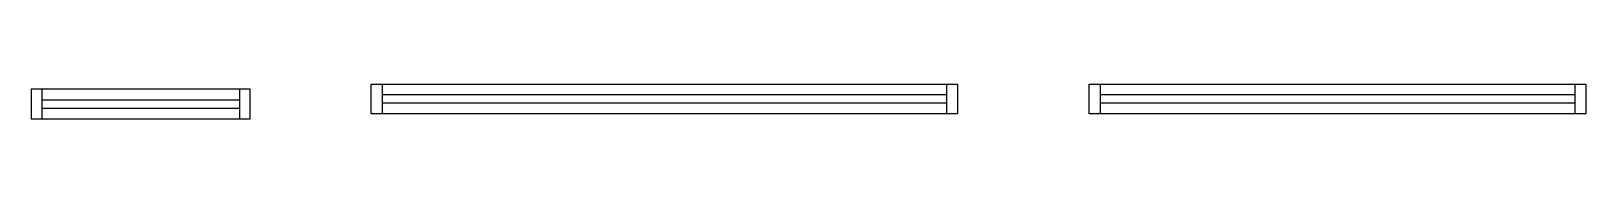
# Model space of a CAD drawing. Header units: metres. Extents: x 1978 to 2978, y 15219 to 15242.
import ezdxf

# ---------------------------------------------------------------- set-up
doc = ezdxf.new("R2010")
doc.units = ezdxf.units.M
doc.layers.add('Painéis', color=7, linetype='Continuous')
doc.layers.add('SARR_2.2x7', color=7, linetype='Continuous')

msp = doc.modelspace()

# ---------------------------------------------------------------- linework, layer by layer
at = {"layer": 'Painéis', "color": 7, "lineweight": 25}
for points in [[(1978.2, 15238.3), (1978.2, 15219.3), (2119.2, 15219.3), (2119.2, 15238.3), (1978.2, 15238.3)], [(2441.1, 15222.7), (2197.1, 15222.7), (2197.1, 15241.7), (2441.1, 15241.7)], [(2441.1, 15241.7), (2574.1, 15241.7), (2574.1, 15222.7), (2441.1, 15222.7)], [(2902.9, 15222.7), (2658.9, 15222.7), (2658.9, 15241.7), (2902.9, 15241.7)], [(2902.9, 15241.7), (2978.4, 15241.7), (2978.4, 15222.7), (2902.9, 15222.7)]]:
    msp.add_lwpolyline(points, dxfattribs=at)
at = {"layer": 'SARR_2.2x7', "color": 7, "lineweight": 25}
for p, q in [((1985.2, 15238.3), (1985.2, 15219.3)), ((2112.2, 15238.3), (2112.2, 15219.3)), ((2204.1, 15241.7), (2204.1, 15222.7)), ((2441.1, 15234.7), (2204.1, 15234.7)), ((2567.1, 15234.7), (2441.1, 15234.7)), ((2567.1, 15241.7), (2567.1, 15222.7)), ((2665.9, 15241.7), (2665.9, 15222.7)), ((2902.9, 15234.7), (2665.9, 15234.7)), ((2971.4, 15234.7), (2902.9, 15234.7)), ((2971.4, 15241.7), (2971.4, 15222.7)), ((2112.2, 15231.3), (1985.2, 15231.3)), ((1985.2, 15226.3), (2112.2, 15226.3)), ((2204.1, 15229.7), (2441.1, 15229.7)), ((2441.1, 15229.7), (2567.1, 15229.7)), ((2665.9, 15229.7), (2902.9, 15229.7)), ((2902.9, 15229.7), (2971.4, 15229.7))]:
    msp.add_line(p, q, dxfattribs=at)

doc.saveas('drawing.dxf')
